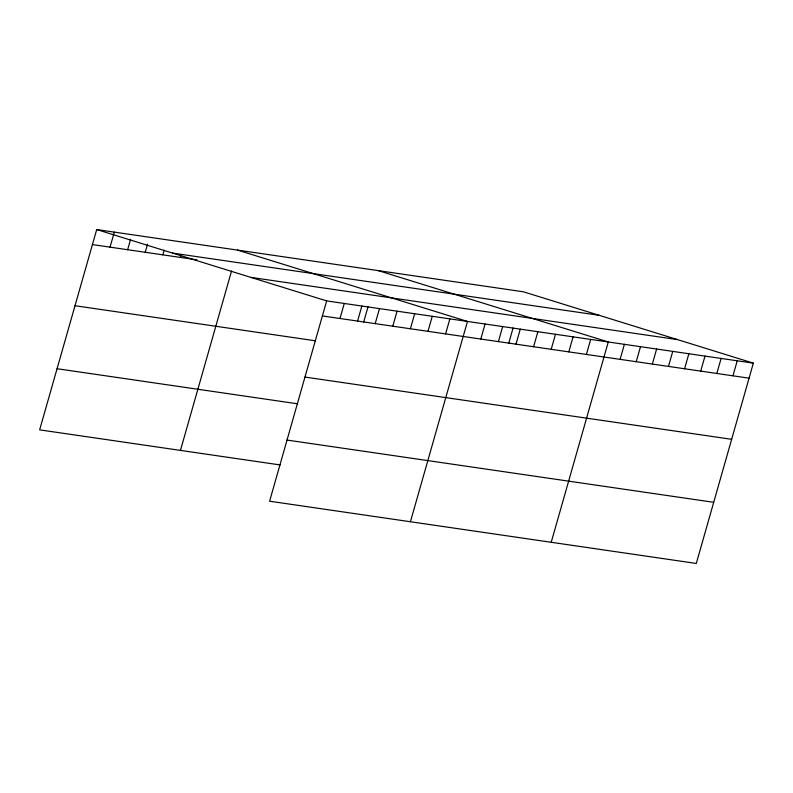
<?xml version="1.0" encoding="UTF-8"?>
<svg xmlns="http://www.w3.org/2000/svg" width="793" height="793" viewBox="0 0 793 793"><rect width="100%" height="100%" fill="white"/><g stroke="black" fill="none" stroke-linecap="round" stroke-linejoin="round"><path stroke-width="1.19" d="M753.35 363.144L326.666 300.904L269.61 501.206L696.294 563.446L753.35 363.144L523.39 291.794L96.706 229.554L39.65 429.856L280.197 464.946M110.029 247.148L114.311 232.121M127.633 249.716L130.597 239.308M145.228 252.283L147.538 244.194M162.833 254.85L164.151 250.221M180.427 257.418L181.091 255.108M180.457 450.394L231.556 270.998M339.989 318.499L344.261 303.471M357.584 321.066L361.866 306.039M363.66 322.107L368.011 306.822M375.188 323.633L379.47 308.606M392.783 326.201L397.065 311.173M410.387 328.768L414.67 313.741M427.992 331.335L432.264 316.308M445.587 333.903L449.869 318.875M410.417 521.744L467.474 321.443L237.513 250.092M480.796 339.037L485.068 324.01M498.391 341.605L502.673 326.577M508.729 343.27L513.081 327.985M515.995 344.172L520.277 329.145M533.59 346.739L537.872 331.712M551.194 349.307L555.477 334.279M568.799 351.874L573.071 336.847M586.394 354.441L590.676 339.414M551.214 542.283L608.281 341.981L378.32 270.631M620.116 359.358L624.398 344.331M636.234 361.707L640.516 346.68M652.352 364.056L656.634 349.039M668.469 366.416L672.751 351.388M684.597 368.765L688.869 353.737M700.715 371.114L704.997 356.087M716.832 373.463L721.115 358.436M732.95 375.813L737.232 360.795M172.596 253.096L599.28 315.336M92.424 244.581L196.862 259.817M250.776 277.362L677.46 339.592M322.384 315.931L749.068 378.172M75.008 305.721L315.555 340.812M304.968 377.071L731.652 439.312M57.066 368.715L297.613 403.806M287.026 440.065L713.71 502.306M96.706 229.554L326.666 300.904"/></g></svg>
